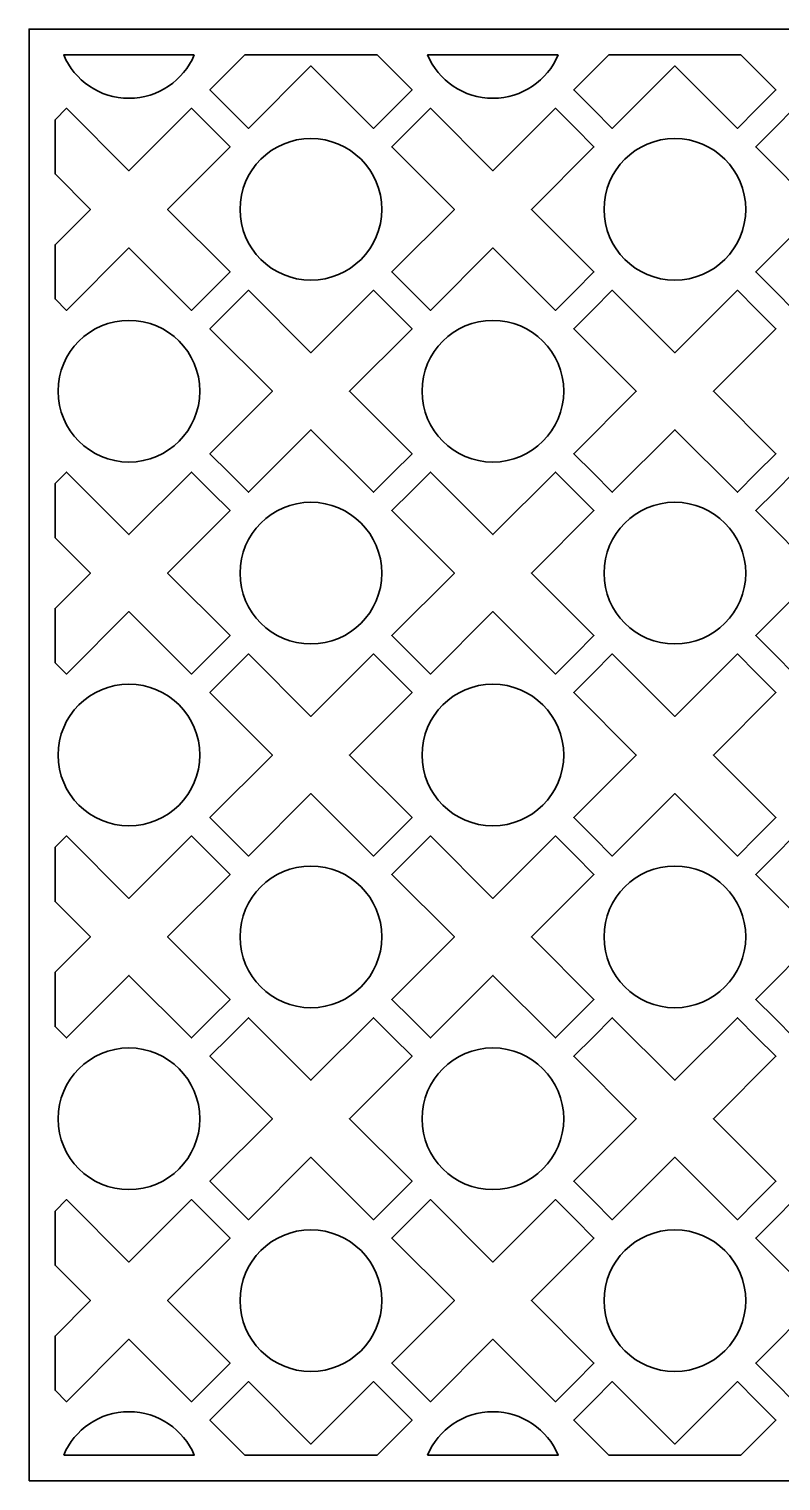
# Model space of a CAD drawing. Header units: centimetres. Extents: x 13 to 24.1, y -9 to -3.1.
# Drawn here: x 13.01 to 16.05, y -9 to -3.14 of the extents above; entities that cross this region are included whole.
import ezdxf

# ---------------------------------------------------------------- set-up
doc = ezdxf.new("R2010")
doc.units = ezdxf.units.CM
doc.header["$MEASUREMENT"] = 0
doc.layers.add('layer 1', color=7, linetype='Continuous')

msp = doc.modelspace()

# ---------------------------------------------------------------- linework, layer by layer
at = {"layer": 'layer 1', "color": 250, "lineweight": 30}
for points, knots in [([(13.01229, -9.00021), (13.01229, -9.00021), (13.01229, -8.89535), (13.01229, -8.89535), (13.01229, -8.89535), (13.01229, -8.89535), (13.01229, -3.23994), (13.01229, -3.23994), (13.01229, -3.23994), (13.01229, -3.23994), (13.01229, -3.13509), (13.01229, -3.13509), (13.01229, -3.13509), (13.01229, -3.13509), (13.11715, -3.13509), (13.11715, -3.13509), (13.11715, -3.13509), (13.11715, -3.13509), (24.00074, -3.13509), (24.00074, -3.13509), (24.00074, -3.13509), (24.00074, -3.13509), (24.1056, -3.13509), (24.1056, -3.13509), (24.1056, -3.13509), (24.1056, -3.13509), (24.1056, -3.23994), (24.1056, -3.23994), (24.1056, -3.23994), (24.1056, -3.23994), (24.1056, -8.89535), (24.1056, -8.89535), (24.1056, -8.89535), (24.1056, -8.89535), (24.1056, -9.00021), (24.1056, -9.00021), (24.1056, -9.00021), (24.1056, -9.00021), (24.00074, -9.00021), (24.00074, -9.00021), (24.00074, -9.00021), (24.00074, -9.00021), (13.11715, -9.00021), (13.11715, -9.00021), (13.11715, -9.00021), (13.11715, -9.00021), (13.01229, -9.00021), (13.01229, -9.00021)], [0, 0, 0, 0, 0.0769231, 0.0769231, 0.0769231, 0.0769231, 0.1538462, 0.1538462, 0.1538462, 0.1538462, 0.2307692, 0.2307692, 0.2307692, 0.2307692, 0.3076923, 0.3076923, 0.3076923, 0.3076923, 0.3846154, 0.3846154, 0.3846154, 0.3846154, 0.4615385, 0.4615385, 0.4615385, 0.4615385, 0.5384615, 0.5384615, 0.5384615, 0.5384615, 0.6153846, 0.6153846, 0.6153846, 0.6153846, 0.6923077, 0.6923077, 0.6923077, 0.6923077, 0.7692308, 0.7692308, 0.7692308, 0.7692308, 0.8461538, 0.8461538, 0.8461538, 0.8461538, 1, 1, 1, 1]), ([(13.67931, -3.23994), (13.67931, -3.23994), (13.15208, -3.23994), (13.15208, -3.23994), (13.15208, -3.23994), (13.19551, -3.34264), (13.29724, -3.41475), (13.41573, -3.41475), (13.41573, -3.41475), (13.5342, -3.41475), (13.63588, -3.34264), (13.67931, -3.23994)], [0, 0, 0, 0, 0.25, 0.25, 0.25, 0.25, 0.5, 0.5, 0.5, 0.5, 1, 1, 1, 1]), ([(14.41741, -3.23994), (14.41741, -3.23994), (13.88354, -3.23994), (13.88354, -3.23994), (13.88354, -3.23994), (13.88354, -3.23994), (13.74233, -3.38115), (13.74233, -3.38115), (13.74233, -3.38115), (13.74233, -3.38115), (13.82017, -3.45897), (13.82017, -3.45897), (13.82017, -3.45897), (13.82017, -3.45897), (13.898, -3.53679), (13.898, -3.53679), (13.898, -3.53679), (13.898, -3.53679), (14.15048, -3.28433), (14.15048, -3.28433), (14.15048, -3.28433), (14.15048, -3.28433), (14.40294, -3.53679), (14.40294, -3.53679), (14.40294, -3.53679), (14.40294, -3.53679), (14.48078, -3.45897), (14.48078, -3.45897), (14.48078, -3.45897), (14.48078, -3.45897), (14.55861, -3.38115), (14.55861, -3.38115), (14.55861, -3.38115), (14.55861, -3.38115), (14.41741, -3.23994), (14.41741, -3.23994)], [0, 0, 0, 0, 0.1, 0.1, 0.1, 0.1, 0.2, 0.2, 0.2, 0.2, 0.3, 0.3, 0.3, 0.3, 0.4, 0.4, 0.4, 0.4, 0.5, 0.5, 0.5, 0.5, 0.6, 0.6, 0.6, 0.6, 0.7, 0.7, 0.7, 0.7, 0.8, 0.8, 0.8, 0.8, 1, 1, 1, 1]), ([(15.1488, -3.23994), (15.1488, -3.23994), (14.62156, -3.23994), (14.62156, -3.23994), (14.62156, -3.23994), (14.66499, -3.34264), (14.76671, -3.41475), (14.8852, -3.41475), (14.8852, -3.41475), (15.00369, -3.41475), (15.10537, -3.34264), (15.1488, -3.23994)], [0, 0, 0, 0, 0.25, 0.25, 0.25, 0.25, 0.5, 0.5, 0.5, 0.5, 1, 1, 1, 1]), ([(15.88689, -3.23994), (15.88689, -3.23994), (15.35303, -3.23994), (15.35303, -3.23994), (15.35303, -3.23994), (15.35303, -3.23994), (15.21184, -3.38115), (15.21184, -3.38115), (15.21184, -3.38115), (15.21184, -3.38115), (15.28965, -3.45897), (15.28965, -3.45897), (15.28965, -3.45897), (15.28965, -3.45897), (15.36749, -3.53679), (15.36749, -3.53679), (15.36749, -3.53679), (15.36749, -3.53679), (15.61996, -3.28433), (15.61996, -3.28433), (15.61996, -3.28433), (15.61996, -3.28433), (15.87243, -3.53679), (15.87243, -3.53679), (15.87243, -3.53679), (15.87243, -3.53679), (15.95027, -3.45897), (15.95027, -3.45897), (15.95027, -3.45897), (15.95027, -3.45897), (16.02809, -3.38115), (16.02809, -3.38115), (16.02809, -3.38115), (16.02809, -3.38115), (15.88689, -3.23994), (15.88689, -3.23994)], [0, 0, 0, 0, 0.1, 0.1, 0.1, 0.1, 0.2, 0.2, 0.2, 0.2, 0.3, 0.3, 0.3, 0.3, 0.4, 0.4, 0.4, 0.4, 0.5, 0.5, 0.5, 0.5, 0.6, 0.6, 0.6, 0.6, 0.7, 0.7, 0.7, 0.7, 0.8, 0.8, 0.8, 0.8, 1, 1, 1, 1]), ([(13.11715, -3.50141), (13.11715, -3.50141), (13.11715, -3.72048), (13.11715, -3.72048), (13.11715, -3.72048), (13.11715, -3.72048), (13.26008, -3.86341), (13.26008, -3.86341), (13.26008, -3.86341), (13.26008, -3.86341), (13.11715, -4.00636), (13.11715, -4.00636), (13.11715, -4.00636), (13.11715, -4.00636), (13.11715, -4.22542), (13.11715, -4.22542), (13.11715, -4.22542), (13.11715, -4.22542), (13.16327, -4.27153), (13.16327, -4.27153), (13.16327, -4.27153), (13.16327, -4.27153), (13.41573, -4.01907), (13.41573, -4.01907), (13.41573, -4.01907), (13.41573, -4.01907), (13.66821, -4.27153), (13.66821, -4.27153), (13.66821, -4.27153), (13.66821, -4.27153), (13.74604, -4.19371), (13.74604, -4.19371), (13.74604, -4.19371), (13.74604, -4.19371), (13.82386, -4.11589), (13.82386, -4.11589), (13.82386, -4.11589), (13.82386, -4.11589), (13.5714, -3.86341), (13.5714, -3.86341), (13.5714, -3.86341), (13.5714, -3.86341), (13.82386, -3.61095), (13.82386, -3.61095), (13.82386, -3.61095), (13.82386, -3.61095), (13.74604, -3.53312), (13.74604, -3.53312), (13.74604, -3.53312), (13.74604, -3.53312), (13.66821, -3.4553), (13.66821, -3.4553), (13.66821, -3.4553), (13.66821, -3.4553), (13.41573, -3.70775), (13.41573, -3.70775), (13.41573, -3.70775), (13.41573, -3.70775), (13.16327, -3.4553), (13.16327, -3.4553), (13.16327, -3.4553), (13.16327, -3.4553), (13.11715, -3.50141), (13.11715, -3.50141)], [0, 0, 0, 0, 0.0588235, 0.0588235, 0.0588235, 0.0588235, 0.1176471, 0.1176471, 0.1176471, 0.1176471, 0.1764706, 0.1764706, 0.1764706, 0.1764706, 0.2352941, 0.2352941, 0.2352941, 0.2352941, 0.2941176, 0.2941176, 0.2941176, 0.2941176, 0.3529412, 0.3529412, 0.3529412, 0.3529412, 0.4117647, 0.4117647, 0.4117647, 0.4117647, 0.4705882, 0.4705882, 0.4705882, 0.4705882, 0.5294118, 0.5294118, 0.5294118, 0.5294118, 0.5882353, 0.5882353, 0.5882353, 0.5882353, 0.6470588, 0.6470588, 0.6470588, 0.6470588, 0.7058824, 0.7058824, 0.7058824, 0.7058824, 0.7647059, 0.7647059, 0.7647059, 0.7647059, 0.8235294, 0.8235294, 0.8235294, 0.8235294, 0.8823529, 0.8823529, 0.8823529, 0.8823529, 1, 1, 1, 1]), ([(14.55492, -4.19371), (14.55492, -4.19371), (14.63275, -4.27153), (14.63275, -4.27153), (14.63275, -4.27153), (14.63275, -4.27153), (14.8852, -4.01907), (14.8852, -4.01907), (14.8852, -4.01907), (14.8852, -4.01907), (15.13769, -4.27153), (15.13769, -4.27153), (15.13769, -4.27153), (15.13769, -4.27153), (15.21552, -4.19371), (15.21552, -4.19371), (15.21552, -4.19371), (15.21552, -4.19371), (15.29334, -4.11589), (15.29334, -4.11589), (15.29334, -4.11589), (15.29334, -4.11589), (15.04089, -3.86341), (15.04089, -3.86341), (15.04089, -3.86341), (15.04089, -3.86341), (15.29334, -3.61095), (15.29334, -3.61095), (15.29334, -3.61095), (15.29334, -3.61095), (15.21552, -3.53312), (15.21552, -3.53312), (15.21552, -3.53312), (15.21552, -3.53312), (15.13769, -3.4553), (15.13769, -3.4553), (15.13769, -3.4553), (15.13769, -3.4553), (14.8852, -3.70775), (14.8852, -3.70775), (14.8852, -3.70775), (14.8852, -3.70775), (14.63275, -3.4553), (14.63275, -3.4553), (14.63275, -3.4553), (14.63275, -3.4553), (14.55492, -3.53312), (14.55492, -3.53312), (14.55492, -3.53312), (14.55492, -3.53312), (14.47709, -3.61095), (14.47709, -3.61095), (14.47709, -3.61095), (14.47709, -3.61095), (14.72956, -3.86341), (14.72956, -3.86341), (14.72956, -3.86341), (14.72956, -3.86341), (14.47709, -4.11589), (14.47709, -4.11589), (14.47709, -4.11589), (14.47709, -4.11589), (14.55492, -4.19371), (14.55492, -4.19371)], [0, 0, 0, 0, 0.0588235, 0.0588235, 0.0588235, 0.0588235, 0.1176471, 0.1176471, 0.1176471, 0.1176471, 0.1764706, 0.1764706, 0.1764706, 0.1764706, 0.2352941, 0.2352941, 0.2352941, 0.2352941, 0.2941176, 0.2941176, 0.2941176, 0.2941176, 0.3529412, 0.3529412, 0.3529412, 0.3529412, 0.4117647, 0.4117647, 0.4117647, 0.4117647, 0.4705882, 0.4705882, 0.4705882, 0.4705882, 0.5294118, 0.5294118, 0.5294118, 0.5294118, 0.5882353, 0.5882353, 0.5882353, 0.5882353, 0.6470588, 0.6470588, 0.6470588, 0.6470588, 0.7058824, 0.7058824, 0.7058824, 0.7058824, 0.7647059, 0.7647059, 0.7647059, 0.7647059, 0.8235294, 0.8235294, 0.8235294, 0.8235294, 0.8823529, 0.8823529, 0.8823529, 0.8823529, 1, 1, 1, 1]), ([(16.68499, -4.19371), (16.68499, -4.19371), (16.76283, -4.11589), (16.76283, -4.11589), (16.76283, -4.11589), (16.76283, -4.11589), (16.51037, -3.86341), (16.51037, -3.86341), (16.51037, -3.86341), (16.51037, -3.86341), (16.76283, -3.61095), (16.76283, -3.61095), (16.76283, -3.61095), (16.76283, -3.61095), (16.68499, -3.53312), (16.68499, -3.53312), (16.68499, -3.53312), (16.68499, -3.53312), (16.60717, -3.4553), (16.60717, -3.4553), (16.60717, -3.4553), (16.60717, -3.4553), (16.3547, -3.70775), (16.3547, -3.70775), (16.3547, -3.70775), (16.3547, -3.70775), (16.10225, -3.4553), (16.10225, -3.4553), (16.10225, -3.4553), (16.10225, -3.4553), (16.0244, -3.53312), (16.0244, -3.53312), (16.0244, -3.53312), (16.0244, -3.53312), (15.94656, -3.61095), (15.94656, -3.61095), (15.94656, -3.61095), (15.94656, -3.61095), (16.19903, -3.86341), (16.19903, -3.86341), (16.19903, -3.86341), (16.19903, -3.86341), (15.94656, -4.11589), (15.94656, -4.11589), (15.94656, -4.11589), (15.94656, -4.11589), (16.0244, -4.19371), (16.0244, -4.19371), (16.0244, -4.19371), (16.0244, -4.19371), (16.10225, -4.27153), (16.10225, -4.27153), (16.10225, -4.27153), (16.10225, -4.27153), (16.3547, -4.01907), (16.3547, -4.01907), (16.3547, -4.01907), (16.3547, -4.01907), (16.60717, -4.27153), (16.60717, -4.27153), (16.60717, -4.27153), (16.60717, -4.27153), (16.68499, -4.19371), (16.68499, -4.19371)], [0, 0, 0, 0, 0.0588235, 0.0588235, 0.0588235, 0.0588235, 0.1176471, 0.1176471, 0.1176471, 0.1176471, 0.1764706, 0.1764706, 0.1764706, 0.1764706, 0.2352941, 0.2352941, 0.2352941, 0.2352941, 0.2941176, 0.2941176, 0.2941176, 0.2941176, 0.3529412, 0.3529412, 0.3529412, 0.3529412, 0.4117647, 0.4117647, 0.4117647, 0.4117647, 0.4705882, 0.4705882, 0.4705882, 0.4705882, 0.5294118, 0.5294118, 0.5294118, 0.5294118, 0.5882353, 0.5882353, 0.5882353, 0.5882353, 0.6470588, 0.6470588, 0.6470588, 0.6470588, 0.7058824, 0.7058824, 0.7058824, 0.7058824, 0.7647059, 0.7647059, 0.7647059, 0.7647059, 0.8235294, 0.8235294, 0.8235294, 0.8235294, 0.8823529, 0.8823529, 0.8823529, 0.8823529, 1, 1, 1, 1]), ([(14.43657, -3.86341), (14.43657, -3.70548), (14.3084, -3.57731), (14.15048, -3.57731), (14.15048, -3.57731), (13.99254, -3.57731), (13.86436, -3.70548), (13.86436, -3.86341), (13.86436, -3.86341), (13.86436, -4.02135), (13.99254, -4.1495), (14.15048, -4.1495), (14.15048, -4.1495), (14.3084, -4.1495), (14.43657, -4.02135), (14.43657, -3.86341)], [0, 0, 0, 0, 0.2, 0.2, 0.2, 0.2, 0.4, 0.4, 0.4, 0.4, 0.6, 0.6, 0.6, 0.6, 1, 1, 1, 1]), ([(15.90605, -3.86341), (15.90605, -3.70548), (15.7779, -3.57731), (15.61996, -3.57731), (15.61996, -3.57731), (15.46202, -3.57731), (15.33385, -3.70548), (15.33385, -3.86341), (15.33385, -3.86341), (15.33385, -4.02135), (15.46202, -4.1495), (15.61996, -4.1495), (15.61996, -4.1495), (15.7779, -4.1495), (15.90605, -4.02135), (15.90605, -3.86341)], [0, 0, 0, 0, 0.2, 0.2, 0.2, 0.2, 0.4, 0.4, 0.4, 0.4, 0.6, 0.6, 0.6, 0.6, 1, 1, 1, 1]), ([(14.48078, -4.92846), (14.48078, -4.92846), (14.55861, -4.85063), (14.55861, -4.85063), (14.55861, -4.85063), (14.55861, -4.85063), (14.30614, -4.59816), (14.30614, -4.59816), (14.30614, -4.59816), (14.30614, -4.59816), (14.55861, -4.34569), (14.55861, -4.34569), (14.55861, -4.34569), (14.55861, -4.34569), (14.48078, -4.26785), (14.48078, -4.26785), (14.48078, -4.26785), (14.48078, -4.26785), (14.40294, -4.19003), (14.40294, -4.19003), (14.40294, -4.19003), (14.40294, -4.19003), (14.15048, -4.4425), (14.15048, -4.4425), (14.15048, -4.4425), (14.15048, -4.4425), (13.898, -4.19003), (13.898, -4.19003), (13.898, -4.19003), (13.898, -4.19003), (13.82017, -4.26785), (13.82017, -4.26785), (13.82017, -4.26785), (13.82017, -4.26785), (13.74233, -4.34569), (13.74233, -4.34569), (13.74233, -4.34569), (13.74233, -4.34569), (13.99481, -4.59816), (13.99481, -4.59816), (13.99481, -4.59816), (13.99481, -4.59816), (13.74233, -4.85063), (13.74233, -4.85063), (13.74233, -4.85063), (13.74233, -4.85063), (13.82017, -4.92846), (13.82017, -4.92846), (13.82017, -4.92846), (13.82017, -4.92846), (13.898, -5.00629), (13.898, -5.00629), (13.898, -5.00629), (13.898, -5.00629), (14.15048, -4.75383), (14.15048, -4.75383), (14.15048, -4.75383), (14.15048, -4.75383), (14.40294, -5.00629), (14.40294, -5.00629), (14.40294, -5.00629), (14.40294, -5.00629), (14.48078, -4.92846), (14.48078, -4.92846)], [0, 0, 0, 0, 0.0588235, 0.0588235, 0.0588235, 0.0588235, 0.1176471, 0.1176471, 0.1176471, 0.1176471, 0.1764706, 0.1764706, 0.1764706, 0.1764706, 0.2352941, 0.2352941, 0.2352941, 0.2352941, 0.2941176, 0.2941176, 0.2941176, 0.2941176, 0.3529412, 0.3529412, 0.3529412, 0.3529412, 0.4117647, 0.4117647, 0.4117647, 0.4117647, 0.4705882, 0.4705882, 0.4705882, 0.4705882, 0.5294118, 0.5294118, 0.5294118, 0.5294118, 0.5882353, 0.5882353, 0.5882353, 0.5882353, 0.6470588, 0.6470588, 0.6470588, 0.6470588, 0.7058824, 0.7058824, 0.7058824, 0.7058824, 0.7647059, 0.7647059, 0.7647059, 0.7647059, 0.8235294, 0.8235294, 0.8235294, 0.8235294, 0.8823529, 0.8823529, 0.8823529, 0.8823529, 1, 1, 1, 1]), ([(15.28965, -4.92846), (15.28965, -4.92846), (15.36749, -5.00629), (15.36749, -5.00629), (15.36749, -5.00629), (15.36749, -5.00629), (15.61996, -4.75383), (15.61996, -4.75383), (15.61996, -4.75383), (15.61996, -4.75383), (15.87243, -5.00629), (15.87243, -5.00629), (15.87243, -5.00629), (15.87243, -5.00629), (15.95027, -4.92846), (15.95027, -4.92846), (15.95027, -4.92846), (15.95027, -4.92846), (16.02809, -4.85063), (16.02809, -4.85063), (16.02809, -4.85063), (16.02809, -4.85063), (15.77562, -4.59816), (15.77562, -4.59816), (15.77562, -4.59816), (15.77562, -4.59816), (16.02809, -4.34569), (16.02809, -4.34569), (16.02809, -4.34569), (16.02809, -4.34569), (15.95027, -4.26785), (15.95027, -4.26785), (15.95027, -4.26785), (15.95027, -4.26785), (15.87243, -4.19003), (15.87243, -4.19003), (15.87243, -4.19003), (15.87243, -4.19003), (15.61996, -4.4425), (15.61996, -4.4425), (15.61996, -4.4425), (15.61996, -4.4425), (15.36749, -4.19003), (15.36749, -4.19003), (15.36749, -4.19003), (15.36749, -4.19003), (15.28965, -4.26785), (15.28965, -4.26785), (15.28965, -4.26785), (15.28965, -4.26785), (15.21184, -4.34569), (15.21184, -4.34569), (15.21184, -4.34569), (15.21184, -4.34569), (15.4643, -4.59816), (15.4643, -4.59816), (15.4643, -4.59816), (15.4643, -4.59816), (15.21184, -4.85063), (15.21184, -4.85063), (15.21184, -4.85063), (15.21184, -4.85063), (15.28965, -4.92846), (15.28965, -4.92846)], [0, 0, 0, 0, 0.0588235, 0.0588235, 0.0588235, 0.0588235, 0.1176471, 0.1176471, 0.1176471, 0.1176471, 0.1764706, 0.1764706, 0.1764706, 0.1764706, 0.2352941, 0.2352941, 0.2352941, 0.2352941, 0.2941176, 0.2941176, 0.2941176, 0.2941176, 0.3529412, 0.3529412, 0.3529412, 0.3529412, 0.4117647, 0.4117647, 0.4117647, 0.4117647, 0.4705882, 0.4705882, 0.4705882, 0.4705882, 0.5294118, 0.5294118, 0.5294118, 0.5294118, 0.5882353, 0.5882353, 0.5882353, 0.5882353, 0.6470588, 0.6470588, 0.6470588, 0.6470588, 0.7058824, 0.7058824, 0.7058824, 0.7058824, 0.7647059, 0.7647059, 0.7647059, 0.7647059, 0.8235294, 0.8235294, 0.8235294, 0.8235294, 0.8823529, 0.8823529, 0.8823529, 0.8823529, 1, 1, 1, 1]), ([(13.70181, -4.59816), (13.70181, -4.44022), (13.57366, -4.31204), (13.41573, -4.31204), (13.41573, -4.31204), (13.25779, -4.31204), (13.12961, -4.44022), (13.12961, -4.59816), (13.12961, -4.59816), (13.12961, -4.75609), (13.25779, -4.88424), (13.41573, -4.88424), (13.41573, -4.88424), (13.57366, -4.88424), (13.70181, -4.75609), (13.70181, -4.59816)], [0, 0, 0, 0, 0.2, 0.2, 0.2, 0.2, 0.4, 0.4, 0.4, 0.4, 0.6, 0.6, 0.6, 0.6, 1, 1, 1, 1]), ([(15.1713, -4.59816), (15.1713, -4.44022), (15.04313, -4.31204), (14.8852, -4.31204), (14.8852, -4.31204), (14.72727, -4.31204), (14.59911, -4.44022), (14.59911, -4.59816), (14.59911, -4.59816), (14.59911, -4.75609), (14.72727, -4.88424), (14.8852, -4.88424), (14.8852, -4.88424), (15.04313, -4.88424), (15.1713, -4.75609), (15.1713, -4.59816)], [0, 0, 0, 0, 0.2, 0.2, 0.2, 0.2, 0.4, 0.4, 0.4, 0.4, 0.6, 0.6, 0.6, 0.6, 1, 1, 1, 1]), ([(13.11715, -4.97089), (13.11715, -4.97089), (13.11715, -5.18996), (13.11715, -5.18996), (13.11715, -5.18996), (13.11715, -5.18996), (13.26008, -5.33288), (13.26008, -5.33288), (13.26008, -5.33288), (13.26008, -5.33288), (13.11715, -5.47582), (13.11715, -5.47582), (13.11715, -5.47582), (13.11715, -5.47582), (13.11715, -5.6949), (13.11715, -5.6949), (13.11715, -5.6949), (13.11715, -5.6949), (13.16327, -5.74101), (13.16327, -5.74101), (13.16327, -5.74101), (13.16327, -5.74101), (13.41573, -5.48856), (13.41573, -5.48856), (13.41573, -5.48856), (13.41573, -5.48856), (13.66821, -5.74101), (13.66821, -5.74101), (13.66821, -5.74101), (13.66821, -5.74101), (13.74604, -5.6632), (13.74604, -5.6632), (13.74604, -5.6632), (13.74604, -5.6632), (13.82386, -5.58537), (13.82386, -5.58537), (13.82386, -5.58537), (13.82386, -5.58537), (13.5714, -5.33288), (13.5714, -5.33288), (13.5714, -5.33288), (13.5714, -5.33288), (13.82386, -5.08043), (13.82386, -5.08043), (13.82386, -5.08043), (13.82386, -5.08043), (13.74604, -5.0026), (13.74604, -5.0026), (13.74604, -5.0026), (13.74604, -5.0026), (13.66821, -4.92478), (13.66821, -4.92478), (13.66821, -4.92478), (13.66821, -4.92478), (13.41573, -5.17724), (13.41573, -5.17724), (13.41573, -5.17724), (13.41573, -5.17724), (13.16327, -4.92478), (13.16327, -4.92478), (13.16327, -4.92478), (13.16327, -4.92478), (13.11715, -4.97089), (13.11715, -4.97089)], [0, 0, 0, 0, 0.0588235, 0.0588235, 0.0588235, 0.0588235, 0.1176471, 0.1176471, 0.1176471, 0.1176471, 0.1764706, 0.1764706, 0.1764706, 0.1764706, 0.2352941, 0.2352941, 0.2352941, 0.2352941, 0.2941176, 0.2941176, 0.2941176, 0.2941176, 0.3529412, 0.3529412, 0.3529412, 0.3529412, 0.4117647, 0.4117647, 0.4117647, 0.4117647, 0.4705882, 0.4705882, 0.4705882, 0.4705882, 0.5294118, 0.5294118, 0.5294118, 0.5294118, 0.5882353, 0.5882353, 0.5882353, 0.5882353, 0.6470588, 0.6470588, 0.6470588, 0.6470588, 0.7058824, 0.7058824, 0.7058824, 0.7058824, 0.7647059, 0.7647059, 0.7647059, 0.7647059, 0.8235294, 0.8235294, 0.8235294, 0.8235294, 0.8823529, 0.8823529, 0.8823529, 0.8823529, 1, 1, 1, 1]), ([(15.21552, -5.6632), (15.21552, -5.6632), (15.29334, -5.58537), (15.29334, -5.58537), (15.29334, -5.58537), (15.29334, -5.58537), (15.04089, -5.33288), (15.04089, -5.33288), (15.04089, -5.33288), (15.04089, -5.33288), (15.29334, -5.08043), (15.29334, -5.08043), (15.29334, -5.08043), (15.29334, -5.08043), (15.21552, -5.0026), (15.21552, -5.0026), (15.21552, -5.0026), (15.21552, -5.0026), (15.13769, -4.92478), (15.13769, -4.92478), (15.13769, -4.92478), (15.13769, -4.92478), (14.8852, -5.17724), (14.8852, -5.17724), (14.8852, -5.17724), (14.8852, -5.17724), (14.63275, -4.92478), (14.63275, -4.92478), (14.63275, -4.92478), (14.63275, -4.92478), (14.55492, -5.0026), (14.55492, -5.0026), (14.55492, -5.0026), (14.55492, -5.0026), (14.47709, -5.08043), (14.47709, -5.08043), (14.47709, -5.08043), (14.47709, -5.08043), (14.72956, -5.33288), (14.72956, -5.33288), (14.72956, -5.33288), (14.72956, -5.33288), (14.47709, -5.58537), (14.47709, -5.58537), (14.47709, -5.58537), (14.47709, -5.58537), (14.55492, -5.6632), (14.55492, -5.6632), (14.55492, -5.6632), (14.55492, -5.6632), (14.63275, -5.74101), (14.63275, -5.74101), (14.63275, -5.74101), (14.63275, -5.74101), (14.8852, -5.48856), (14.8852, -5.48856), (14.8852, -5.48856), (14.8852, -5.48856), (15.13769, -5.74101), (15.13769, -5.74101), (15.13769, -5.74101), (15.13769, -5.74101), (15.21552, -5.6632), (15.21552, -5.6632)], [0, 0, 0, 0, 0.0588235, 0.0588235, 0.0588235, 0.0588235, 0.1176471, 0.1176471, 0.1176471, 0.1176471, 0.1764706, 0.1764706, 0.1764706, 0.1764706, 0.2352941, 0.2352941, 0.2352941, 0.2352941, 0.2941176, 0.2941176, 0.2941176, 0.2941176, 0.3529412, 0.3529412, 0.3529412, 0.3529412, 0.4117647, 0.4117647, 0.4117647, 0.4117647, 0.4705882, 0.4705882, 0.4705882, 0.4705882, 0.5294118, 0.5294118, 0.5294118, 0.5294118, 0.5882353, 0.5882353, 0.5882353, 0.5882353, 0.6470588, 0.6470588, 0.6470588, 0.6470588, 0.7058824, 0.7058824, 0.7058824, 0.7058824, 0.7647059, 0.7647059, 0.7647059, 0.7647059, 0.8235294, 0.8235294, 0.8235294, 0.8235294, 0.8823529, 0.8823529, 0.8823529, 0.8823529, 1, 1, 1, 1]), ([(16.0244, -5.6632), (16.0244, -5.6632), (16.10225, -5.74101), (16.10225, -5.74101), (16.10225, -5.74101), (16.10225, -5.74101), (16.3547, -5.48856), (16.3547, -5.48856), (16.3547, -5.48856), (16.3547, -5.48856), (16.60717, -5.74101), (16.60717, -5.74101), (16.60717, -5.74101), (16.60717, -5.74101), (16.68499, -5.6632), (16.68499, -5.6632), (16.68499, -5.6632), (16.68499, -5.6632), (16.76283, -5.58537), (16.76283, -5.58537), (16.76283, -5.58537), (16.76283, -5.58537), (16.51037, -5.33288), (16.51037, -5.33288), (16.51037, -5.33288), (16.51037, -5.33288), (16.76283, -5.08043), (16.76283, -5.08043), (16.76283, -5.08043), (16.76283, -5.08043), (16.68499, -5.0026), (16.68499, -5.0026), (16.68499, -5.0026), (16.68499, -5.0026), (16.60717, -4.92478), (16.60717, -4.92478), (16.60717, -4.92478), (16.60717, -4.92478), (16.3547, -5.17724), (16.3547, -5.17724), (16.3547, -5.17724), (16.3547, -5.17724), (16.10225, -4.92478), (16.10225, -4.92478), (16.10225, -4.92478), (16.10225, -4.92478), (16.0244, -5.0026), (16.0244, -5.0026), (16.0244, -5.0026), (16.0244, -5.0026), (15.94656, -5.08043), (15.94656, -5.08043), (15.94656, -5.08043), (15.94656, -5.08043), (16.19903, -5.33288), (16.19903, -5.33288), (16.19903, -5.33288), (16.19903, -5.33288), (15.94656, -5.58537), (15.94656, -5.58537), (15.94656, -5.58537), (15.94656, -5.58537), (16.0244, -5.6632), (16.0244, -5.6632)], [0, 0, 0, 0, 0.0588235, 0.0588235, 0.0588235, 0.0588235, 0.1176471, 0.1176471, 0.1176471, 0.1176471, 0.1764706, 0.1764706, 0.1764706, 0.1764706, 0.2352941, 0.2352941, 0.2352941, 0.2352941, 0.2941176, 0.2941176, 0.2941176, 0.2941176, 0.3529412, 0.3529412, 0.3529412, 0.3529412, 0.4117647, 0.4117647, 0.4117647, 0.4117647, 0.4705882, 0.4705882, 0.4705882, 0.4705882, 0.5294118, 0.5294118, 0.5294118, 0.5294118, 0.5882353, 0.5882353, 0.5882353, 0.5882353, 0.6470588, 0.6470588, 0.6470588, 0.6470588, 0.7058824, 0.7058824, 0.7058824, 0.7058824, 0.7647059, 0.7647059, 0.7647059, 0.7647059, 0.8235294, 0.8235294, 0.8235294, 0.8235294, 0.8823529, 0.8823529, 0.8823529, 0.8823529, 1, 1, 1, 1]), ([(14.43657, -5.33288), (14.43657, -5.17497), (14.3084, -5.04679), (14.15048, -5.04679), (14.15048, -5.04679), (13.99254, -5.04679), (13.86436, -5.17497), (13.86436, -5.33288), (13.86436, -5.33288), (13.86436, -5.49082), (13.99254, -5.61899), (14.15048, -5.61899), (14.15048, -5.61899), (14.3084, -5.61899), (14.43657, -5.49082), (14.43657, -5.33288)], [0, 0, 0, 0, 0.2, 0.2, 0.2, 0.2, 0.4, 0.4, 0.4, 0.4, 0.6, 0.6, 0.6, 0.6, 1, 1, 1, 1]), ([(15.90605, -5.33288), (15.90605, -5.17497), (15.7779, -5.04679), (15.61996, -5.04679), (15.61996, -5.04679), (15.46202, -5.04679), (15.33385, -5.17497), (15.33385, -5.33288), (15.33385, -5.33288), (15.33385, -5.49082), (15.46202, -5.61899), (15.61996, -5.61899), (15.61996, -5.61899), (15.7779, -5.61899), (15.90605, -5.49082), (15.90605, -5.33288)], [0, 0, 0, 0, 0.2, 0.2, 0.2, 0.2, 0.4, 0.4, 0.4, 0.4, 0.6, 0.6, 0.6, 0.6, 1, 1, 1, 1]), ([(13.82017, -6.39796), (13.82017, -6.39796), (13.898, -6.47577), (13.898, -6.47577), (13.898, -6.47577), (13.898, -6.47577), (14.15048, -6.2233), (14.15048, -6.2233), (14.15048, -6.2233), (14.15048, -6.2233), (14.40294, -6.47577), (14.40294, -6.47577), (14.40294, -6.47577), (14.40294, -6.47577), (14.48078, -6.39796), (14.48078, -6.39796), (14.48078, -6.39796), (14.48078, -6.39796), (14.55861, -6.32012), (14.55861, -6.32012), (14.55861, -6.32012), (14.55861, -6.32012), (14.30614, -6.06765), (14.30614, -6.06765), (14.30614, -6.06765), (14.30614, -6.06765), (14.55861, -5.81517), (14.55861, -5.81517), (14.55861, -5.81517), (14.55861, -5.81517), (14.48078, -5.73733), (14.48078, -5.73733), (14.48078, -5.73733), (14.48078, -5.73733), (14.40294, -5.65952), (14.40294, -5.65952), (14.40294, -5.65952), (14.40294, -5.65952), (14.15048, -5.91199), (14.15048, -5.91199), (14.15048, -5.91199), (14.15048, -5.91199), (13.898, -5.65952), (13.898, -5.65952), (13.898, -5.65952), (13.898, -5.65952), (13.82017, -5.73733), (13.82017, -5.73733), (13.82017, -5.73733), (13.82017, -5.73733), (13.74233, -5.81517), (13.74233, -5.81517), (13.74233, -5.81517), (13.74233, -5.81517), (13.99481, -6.06765), (13.99481, -6.06765), (13.99481, -6.06765), (13.99481, -6.06765), (13.74233, -6.32012), (13.74233, -6.32012), (13.74233, -6.32012), (13.74233, -6.32012), (13.82017, -6.39796), (13.82017, -6.39796)], [0, 0, 0, 0, 0.0588235, 0.0588235, 0.0588235, 0.0588235, 0.1176471, 0.1176471, 0.1176471, 0.1176471, 0.1764706, 0.1764706, 0.1764706, 0.1764706, 0.2352941, 0.2352941, 0.2352941, 0.2352941, 0.2941176, 0.2941176, 0.2941176, 0.2941176, 0.3529412, 0.3529412, 0.3529412, 0.3529412, 0.4117647, 0.4117647, 0.4117647, 0.4117647, 0.4705882, 0.4705882, 0.4705882, 0.4705882, 0.5294118, 0.5294118, 0.5294118, 0.5294118, 0.5882353, 0.5882353, 0.5882353, 0.5882353, 0.6470588, 0.6470588, 0.6470588, 0.6470588, 0.7058824, 0.7058824, 0.7058824, 0.7058824, 0.7647059, 0.7647059, 0.7647059, 0.7647059, 0.8235294, 0.8235294, 0.8235294, 0.8235294, 0.8823529, 0.8823529, 0.8823529, 0.8823529, 1, 1, 1, 1]), ([(15.95027, -6.39796), (15.95027, -6.39796), (16.02809, -6.32012), (16.02809, -6.32012), (16.02809, -6.32012), (16.02809, -6.32012), (15.77562, -6.06765), (15.77562, -6.06765), (15.77562, -6.06765), (15.77562, -6.06765), (16.02809, -5.81517), (16.02809, -5.81517), (16.02809, -5.81517), (16.02809, -5.81517), (15.95027, -5.73733), (15.95027, -5.73733), (15.95027, -5.73733), (15.95027, -5.73733), (15.87243, -5.65952), (15.87243, -5.65952), (15.87243, -5.65952), (15.87243, -5.65952), (15.61996, -5.91199), (15.61996, -5.91199), (15.61996, -5.91199), (15.61996, -5.91199), (15.36749, -5.65952), (15.36749, -5.65952), (15.36749, -5.65952), (15.36749, -5.65952), (15.28965, -5.73733), (15.28965, -5.73733), (15.28965, -5.73733), (15.28965, -5.73733), (15.21184, -5.81517), (15.21184, -5.81517), (15.21184, -5.81517), (15.21184, -5.81517), (15.4643, -6.06765), (15.4643, -6.06765), (15.4643, -6.06765), (15.4643, -6.06765), (15.21184, -6.32012), (15.21184, -6.32012), (15.21184, -6.32012), (15.21184, -6.32012), (15.28965, -6.39796), (15.28965, -6.39796), (15.28965, -6.39796), (15.28965, -6.39796), (15.36749, -6.47577), (15.36749, -6.47577), (15.36749, -6.47577), (15.36749, -6.47577), (15.61996, -6.2233), (15.61996, -6.2233), (15.61996, -6.2233), (15.61996, -6.2233), (15.87243, -6.47577), (15.87243, -6.47577), (15.87243, -6.47577), (15.87243, -6.47577), (15.95027, -6.39796), (15.95027, -6.39796)], [0, 0, 0, 0, 0.0588235, 0.0588235, 0.0588235, 0.0588235, 0.1176471, 0.1176471, 0.1176471, 0.1176471, 0.1764706, 0.1764706, 0.1764706, 0.1764706, 0.2352941, 0.2352941, 0.2352941, 0.2352941, 0.2941176, 0.2941176, 0.2941176, 0.2941176, 0.3529412, 0.3529412, 0.3529412, 0.3529412, 0.4117647, 0.4117647, 0.4117647, 0.4117647, 0.4705882, 0.4705882, 0.4705882, 0.4705882, 0.5294118, 0.5294118, 0.5294118, 0.5294118, 0.5882353, 0.5882353, 0.5882353, 0.5882353, 0.6470588, 0.6470588, 0.6470588, 0.6470588, 0.7058824, 0.7058824, 0.7058824, 0.7058824, 0.7647059, 0.7647059, 0.7647059, 0.7647059, 0.8235294, 0.8235294, 0.8235294, 0.8235294, 0.8823529, 0.8823529, 0.8823529, 0.8823529, 1, 1, 1, 1]), ([(13.70181, -6.06765), (13.70181, -5.9097), (13.57366, -5.78155), (13.41573, -5.78155), (13.41573, -5.78155), (13.25779, -5.78155), (13.12961, -5.9097), (13.12961, -6.06765), (13.12961, -6.06765), (13.12961, -6.22558), (13.25779, -6.35374), (13.41573, -6.35374), (13.41573, -6.35374), (13.57366, -6.35374), (13.70181, -6.22558), (13.70181, -6.06765)], [0, 0, 0, 0, 0.2, 0.2, 0.2, 0.2, 0.4, 0.4, 0.4, 0.4, 0.6, 0.6, 0.6, 0.6, 1, 1, 1, 1]), ([(15.1713, -6.06765), (15.1713, -5.9097), (15.04313, -5.78155), (14.8852, -5.78155), (14.8852, -5.78155), (14.72727, -5.78155), (14.59911, -5.9097), (14.59911, -6.06765), (14.59911, -6.06765), (14.59911, -6.22558), (14.72727, -6.35374), (14.8852, -6.35374), (14.8852, -6.35374), (15.04313, -6.35374), (15.1713, -6.22558), (15.1713, -6.06765)], [0, 0, 0, 0, 0.2, 0.2, 0.2, 0.2, 0.4, 0.4, 0.4, 0.4, 0.6, 0.6, 0.6, 0.6, 1, 1, 1, 1]), ([(13.11715, -6.44038), (13.11715, -6.44038), (13.11715, -6.65946), (13.11715, -6.65946), (13.11715, -6.65946), (13.11715, -6.65946), (13.26008, -6.80239), (13.26008, -6.80239), (13.26008, -6.80239), (13.26008, -6.80239), (13.11715, -6.94532), (13.11715, -6.94532), (13.11715, -6.94532), (13.11715, -6.94532), (13.11715, -7.1644), (13.11715, -7.1644), (13.11715, -7.1644), (13.11715, -7.1644), (13.16327, -7.2105), (13.16327, -7.2105), (13.16327, -7.2105), (13.16327, -7.2105), (13.41573, -6.95804), (13.41573, -6.95804), (13.41573, -6.95804), (13.41573, -6.95804), (13.66821, -7.2105), (13.66821, -7.2105), (13.66821, -7.2105), (13.66821, -7.2105), (13.74604, -7.1327), (13.74604, -7.1327), (13.74604, -7.1327), (13.74604, -7.1327), (13.82386, -7.05487), (13.82386, -7.05487), (13.82386, -7.05487), (13.82386, -7.05487), (13.5714, -6.80239), (13.5714, -6.80239), (13.5714, -6.80239), (13.5714, -6.80239), (13.82386, -6.54993), (13.82386, -6.54993), (13.82386, -6.54993), (13.82386, -6.54993), (13.74604, -6.47208), (13.74604, -6.47208), (13.74604, -6.47208), (13.74604, -6.47208), (13.66821, -6.39427), (13.66821, -6.39427), (13.66821, -6.39427), (13.66821, -6.39427), (13.41573, -6.64674), (13.41573, -6.64674), (13.41573, -6.64674), (13.41573, -6.64674), (13.16327, -6.39427), (13.16327, -6.39427), (13.16327, -6.39427), (13.16327, -6.39427), (13.11715, -6.44038), (13.11715, -6.44038)], [0, 0, 0, 0, 0.0588235, 0.0588235, 0.0588235, 0.0588235, 0.1176471, 0.1176471, 0.1176471, 0.1176471, 0.1764706, 0.1764706, 0.1764706, 0.1764706, 0.2352941, 0.2352941, 0.2352941, 0.2352941, 0.2941176, 0.2941176, 0.2941176, 0.2941176, 0.3529412, 0.3529412, 0.3529412, 0.3529412, 0.4117647, 0.4117647, 0.4117647, 0.4117647, 0.4705882, 0.4705882, 0.4705882, 0.4705882, 0.5294118, 0.5294118, 0.5294118, 0.5294118, 0.5882353, 0.5882353, 0.5882353, 0.5882353, 0.6470588, 0.6470588, 0.6470588, 0.6470588, 0.7058824, 0.7058824, 0.7058824, 0.7058824, 0.7647059, 0.7647059, 0.7647059, 0.7647059, 0.8235294, 0.8235294, 0.8235294, 0.8235294, 0.8823529, 0.8823529, 0.8823529, 0.8823529, 1, 1, 1, 1]), ([(14.55492, -7.1327), (14.55492, -7.1327), (14.63275, -7.2105), (14.63275, -7.2105), (14.63275, -7.2105), (14.63275, -7.2105), (14.8852, -6.95804), (14.8852, -6.95804), (14.8852, -6.95804), (14.8852, -6.95804), (15.13769, -7.2105), (15.13769, -7.2105), (15.13769, -7.2105), (15.13769, -7.2105), (15.21552, -7.1327), (15.21552, -7.1327), (15.21552, -7.1327), (15.21552, -7.1327), (15.29334, -7.05487), (15.29334, -7.05487), (15.29334, -7.05487), (15.29334, -7.05487), (15.04089, -6.80239), (15.04089, -6.80239), (15.04089, -6.80239), (15.04089, -6.80239), (15.29334, -6.54993), (15.29334, -6.54993), (15.29334, -6.54993), (15.29334, -6.54993), (15.21552, -6.47208), (15.21552, -6.47208), (15.21552, -6.47208), (15.21552, -6.47208), (15.13769, -6.39427), (15.13769, -6.39427), (15.13769, -6.39427), (15.13769, -6.39427), (14.8852, -6.64674), (14.8852, -6.64674), (14.8852, -6.64674), (14.8852, -6.64674), (14.63275, -6.39427), (14.63275, -6.39427), (14.63275, -6.39427), (14.63275, -6.39427), (14.55492, -6.47208), (14.55492, -6.47208), (14.55492, -6.47208), (14.55492, -6.47208), (14.47709, -6.54993), (14.47709, -6.54993), (14.47709, -6.54993), (14.47709, -6.54993), (14.72956, -6.80239), (14.72956, -6.80239), (14.72956, -6.80239), (14.72956, -6.80239), (14.47709, -7.05487), (14.47709, -7.05487), (14.47709, -7.05487), (14.47709, -7.05487), (14.55492, -7.1327), (14.55492, -7.1327)], [0, 0, 0, 0, 0.0588235, 0.0588235, 0.0588235, 0.0588235, 0.1176471, 0.1176471, 0.1176471, 0.1176471, 0.1764706, 0.1764706, 0.1764706, 0.1764706, 0.2352941, 0.2352941, 0.2352941, 0.2352941, 0.2941176, 0.2941176, 0.2941176, 0.2941176, 0.3529412, 0.3529412, 0.3529412, 0.3529412, 0.4117647, 0.4117647, 0.4117647, 0.4117647, 0.4705882, 0.4705882, 0.4705882, 0.4705882, 0.5294118, 0.5294118, 0.5294118, 0.5294118, 0.5882353, 0.5882353, 0.5882353, 0.5882353, 0.6470588, 0.6470588, 0.6470588, 0.6470588, 0.7058824, 0.7058824, 0.7058824, 0.7058824, 0.7647059, 0.7647059, 0.7647059, 0.7647059, 0.8235294, 0.8235294, 0.8235294, 0.8235294, 0.8823529, 0.8823529, 0.8823529, 0.8823529, 1, 1, 1, 1]), ([(16.68499, -7.1327), (16.68499, -7.1327), (16.76283, -7.05487), (16.76283, -7.05487), (16.76283, -7.05487), (16.76283, -7.05487), (16.51037, -6.80239), (16.51037, -6.80239), (16.51037, -6.80239), (16.51037, -6.80239), (16.76283, -6.54993), (16.76283, -6.54993), (16.76283, -6.54993), (16.76283, -6.54993), (16.68499, -6.47208), (16.68499, -6.47208), (16.68499, -6.47208), (16.68499, -6.47208), (16.60717, -6.39427), (16.60717, -6.39427), (16.60717, -6.39427), (16.60717, -6.39427), (16.3547, -6.64674), (16.3547, -6.64674), (16.3547, -6.64674), (16.3547, -6.64674), (16.10225, -6.39427), (16.10225, -6.39427), (16.10225, -6.39427), (16.10225, -6.39427), (16.0244, -6.47208), (16.0244, -6.47208), (16.0244, -6.47208), (16.0244, -6.47208), (15.94656, -6.54993), (15.94656, -6.54993), (15.94656, -6.54993), (15.94656, -6.54993), (16.19903, -6.80239), (16.19903, -6.80239), (16.19903, -6.80239), (16.19903, -6.80239), (15.94656, -7.05487), (15.94656, -7.05487), (15.94656, -7.05487), (15.94656, -7.05487), (16.0244, -7.1327), (16.0244, -7.1327), (16.0244, -7.1327), (16.0244, -7.1327), (16.10225, -7.2105), (16.10225, -7.2105), (16.10225, -7.2105), (16.10225, -7.2105), (16.3547, -6.95804), (16.3547, -6.95804), (16.3547, -6.95804), (16.3547, -6.95804), (16.60717, -7.2105), (16.60717, -7.2105), (16.60717, -7.2105), (16.60717, -7.2105), (16.68499, -7.1327), (16.68499, -7.1327)], [0, 0, 0, 0, 0.0588235, 0.0588235, 0.0588235, 0.0588235, 0.1176471, 0.1176471, 0.1176471, 0.1176471, 0.1764706, 0.1764706, 0.1764706, 0.1764706, 0.2352941, 0.2352941, 0.2352941, 0.2352941, 0.2941176, 0.2941176, 0.2941176, 0.2941176, 0.3529412, 0.3529412, 0.3529412, 0.3529412, 0.4117647, 0.4117647, 0.4117647, 0.4117647, 0.4705882, 0.4705882, 0.4705882, 0.4705882, 0.5294118, 0.5294118, 0.5294118, 0.5294118, 0.5882353, 0.5882353, 0.5882353, 0.5882353, 0.6470588, 0.6470588, 0.6470588, 0.6470588, 0.7058824, 0.7058824, 0.7058824, 0.7058824, 0.7647059, 0.7647059, 0.7647059, 0.7647059, 0.8235294, 0.8235294, 0.8235294, 0.8235294, 0.8823529, 0.8823529, 0.8823529, 0.8823529, 1, 1, 1, 1]), ([(14.43657, -6.80239), (14.43657, -6.64444), (14.3084, -6.51627), (14.15048, -6.51627), (14.15048, -6.51627), (13.99254, -6.51627), (13.86436, -6.64444), (13.86436, -6.80239), (13.86436, -6.80239), (13.86436, -6.96032), (13.99254, -7.08849), (14.15048, -7.08849), (14.15048, -7.08849), (14.3084, -7.08849), (14.43657, -6.96032), (14.43657, -6.80239)], [0, 0, 0, 0, 0.2, 0.2, 0.2, 0.2, 0.4, 0.4, 0.4, 0.4, 0.6, 0.6, 0.6, 0.6, 1, 1, 1, 1]), ([(15.90605, -6.80239), (15.90605, -6.64444), (15.7779, -6.51627), (15.61996, -6.51627), (15.61996, -6.51627), (15.46202, -6.51627), (15.33385, -6.64444), (15.33385, -6.80239), (15.33385, -6.80239), (15.33385, -6.96032), (15.46202, -7.08849), (15.61996, -7.08849), (15.61996, -7.08849), (15.7779, -7.08849), (15.90605, -6.96032), (15.90605, -6.80239)], [0, 0, 0, 0, 0.2, 0.2, 0.2, 0.2, 0.4, 0.4, 0.4, 0.4, 0.6, 0.6, 0.6, 0.6, 1, 1, 1, 1]), ([(13.82017, -7.86744), (13.82017, -7.86744), (13.898, -7.94527), (13.898, -7.94527), (13.898, -7.94527), (13.898, -7.94527), (14.15048, -7.69279), (14.15048, -7.69279), (14.15048, -7.69279), (14.15048, -7.69279), (14.40294, -7.94527), (14.40294, -7.94527), (14.40294, -7.94527), (14.40294, -7.94527), (14.48078, -7.86744), (14.48078, -7.86744), (14.48078, -7.86744), (14.48078, -7.86744), (14.55861, -7.7896), (14.55861, -7.7896), (14.55861, -7.7896), (14.55861, -7.7896), (14.30614, -7.53714), (14.30614, -7.53714), (14.30614, -7.53714), (14.30614, -7.53714), (14.55861, -7.28465), (14.55861, -7.28465), (14.55861, -7.28465), (14.55861, -7.28465), (14.48078, -7.20683), (14.48078, -7.20683), (14.48078, -7.20683), (14.48078, -7.20683), (14.40294, -7.12901), (14.40294, -7.12901), (14.40294, -7.12901), (14.40294, -7.12901), (14.15048, -7.38147), (14.15048, -7.38147), (14.15048, -7.38147), (14.15048, -7.38147), (13.898, -7.12901), (13.898, -7.12901), (13.898, -7.12901), (13.898, -7.12901), (13.82017, -7.20683), (13.82017, -7.20683), (13.82017, -7.20683), (13.82017, -7.20683), (13.74233, -7.28465), (13.74233, -7.28465), (13.74233, -7.28465), (13.74233, -7.28465), (13.99481, -7.53714), (13.99481, -7.53714), (13.99481, -7.53714), (13.99481, -7.53714), (13.74233, -7.7896), (13.74233, -7.7896), (13.74233, -7.7896), (13.74233, -7.7896), (13.82017, -7.86744), (13.82017, -7.86744)], [0, 0, 0, 0, 0.0588235, 0.0588235, 0.0588235, 0.0588235, 0.1176471, 0.1176471, 0.1176471, 0.1176471, 0.1764706, 0.1764706, 0.1764706, 0.1764706, 0.2352941, 0.2352941, 0.2352941, 0.2352941, 0.2941176, 0.2941176, 0.2941176, 0.2941176, 0.3529412, 0.3529412, 0.3529412, 0.3529412, 0.4117647, 0.4117647, 0.4117647, 0.4117647, 0.4705882, 0.4705882, 0.4705882, 0.4705882, 0.5294118, 0.5294118, 0.5294118, 0.5294118, 0.5882353, 0.5882353, 0.5882353, 0.5882353, 0.6470588, 0.6470588, 0.6470588, 0.6470588, 0.7058824, 0.7058824, 0.7058824, 0.7058824, 0.7647059, 0.7647059, 0.7647059, 0.7647059, 0.8235294, 0.8235294, 0.8235294, 0.8235294, 0.8823529, 0.8823529, 0.8823529, 0.8823529, 1, 1, 1, 1]), ([(15.28965, -7.86744), (15.28965, -7.86744), (15.36749, -7.94527), (15.36749, -7.94527), (15.36749, -7.94527), (15.36749, -7.94527), (15.61996, -7.69279), (15.61996, -7.69279), (15.61996, -7.69279), (15.61996, -7.69279), (15.87243, -7.94527), (15.87243, -7.94527), (15.87243, -7.94527), (15.87243, -7.94527), (15.95027, -7.86744), (15.95027, -7.86744), (15.95027, -7.86744), (15.95027, -7.86744), (16.02809, -7.7896), (16.02809, -7.7896), (16.02809, -7.7896), (16.02809, -7.7896), (15.77562, -7.53714), (15.77562, -7.53714), (15.77562, -7.53714), (15.77562, -7.53714), (16.02809, -7.28465), (16.02809, -7.28465), (16.02809, -7.28465), (16.02809, -7.28465), (15.95027, -7.20683), (15.95027, -7.20683), (15.95027, -7.20683), (15.95027, -7.20683), (15.87243, -7.12901), (15.87243, -7.12901), (15.87243, -7.12901), (15.87243, -7.12901), (15.61996, -7.38147), (15.61996, -7.38147), (15.61996, -7.38147), (15.61996, -7.38147), (15.36749, -7.12901), (15.36749, -7.12901), (15.36749, -7.12901), (15.36749, -7.12901), (15.28965, -7.20683), (15.28965, -7.20683), (15.28965, -7.20683), (15.28965, -7.20683), (15.21184, -7.28465), (15.21184, -7.28465), (15.21184, -7.28465), (15.21184, -7.28465), (15.4643, -7.53714), (15.4643, -7.53714), (15.4643, -7.53714), (15.4643, -7.53714), (15.21184, -7.7896), (15.21184, -7.7896), (15.21184, -7.7896), (15.21184, -7.7896), (15.28965, -7.86744), (15.28965, -7.86744)], [0, 0, 0, 0, 0.0588235, 0.0588235, 0.0588235, 0.0588235, 0.1176471, 0.1176471, 0.1176471, 0.1176471, 0.1764706, 0.1764706, 0.1764706, 0.1764706, 0.2352941, 0.2352941, 0.2352941, 0.2352941, 0.2941176, 0.2941176, 0.2941176, 0.2941176, 0.3529412, 0.3529412, 0.3529412, 0.3529412, 0.4117647, 0.4117647, 0.4117647, 0.4117647, 0.4705882, 0.4705882, 0.4705882, 0.4705882, 0.5294118, 0.5294118, 0.5294118, 0.5294118, 0.5882353, 0.5882353, 0.5882353, 0.5882353, 0.6470588, 0.6470588, 0.6470588, 0.6470588, 0.7058824, 0.7058824, 0.7058824, 0.7058824, 0.7647059, 0.7647059, 0.7647059, 0.7647059, 0.8235294, 0.8235294, 0.8235294, 0.8235294, 0.8823529, 0.8823529, 0.8823529, 0.8823529, 1, 1, 1, 1]), ([(13.70181, -7.53714), (13.70181, -7.37916), (13.57366, -7.25102), (13.41573, -7.25102), (13.41573, -7.25102), (13.25779, -7.25102), (13.12961, -7.37916), (13.12961, -7.53714), (13.12961, -7.53714), (13.12961, -7.69506), (13.25779, -7.82322), (13.41573, -7.82322), (13.41573, -7.82322), (13.57366, -7.82322), (13.70181, -7.69506), (13.70181, -7.53714)], [0, 0, 0, 0, 0.2, 0.2, 0.2, 0.2, 0.4, 0.4, 0.4, 0.4, 0.6, 0.6, 0.6, 0.6, 1, 1, 1, 1]), ([(15.1713, -7.53714), (15.1713, -7.37916), (15.04313, -7.25102), (14.8852, -7.25102), (14.8852, -7.25102), (14.72727, -7.25102), (14.59911, -7.37916), (14.59911, -7.53714), (14.59911, -7.53714), (14.59911, -7.69506), (14.72727, -7.82322), (14.8852, -7.82322), (14.8852, -7.82322), (15.04313, -7.82322), (15.1713, -7.69506), (15.1713, -7.53714)], [0, 0, 0, 0, 0.2, 0.2, 0.2, 0.2, 0.4, 0.4, 0.4, 0.4, 0.6, 0.6, 0.6, 0.6, 1, 1, 1, 1]), ([(13.11715, -7.90988), (13.11715, -7.90988), (13.11715, -8.12894), (13.11715, -8.12894), (13.11715, -8.12894), (13.11715, -8.12894), (13.26008, -8.27188), (13.26008, -8.27188), (13.26008, -8.27188), (13.26008, -8.27188), (13.11715, -8.41482), (13.11715, -8.41482), (13.11715, -8.41482), (13.11715, -8.41482), (13.11715, -8.63388), (13.11715, -8.63388), (13.11715, -8.63388), (13.11715, -8.63388), (13.16327, -8.68), (13.16327, -8.68), (13.16327, -8.68), (13.16327, -8.68), (13.41573, -8.42754), (13.41573, -8.42754), (13.41573, -8.42754), (13.41573, -8.42754), (13.66821, -8.68), (13.66821, -8.68), (13.66821, -8.68), (13.66821, -8.68), (13.74604, -8.60218), (13.74604, -8.60218), (13.74604, -8.60218), (13.74604, -8.60218), (13.82386, -8.52434), (13.82386, -8.52434), (13.82386, -8.52434), (13.82386, -8.52434), (13.5714, -8.27188), (13.5714, -8.27188), (13.5714, -8.27188), (13.5714, -8.27188), (13.82386, -8.0194), (13.82386, -8.0194), (13.82386, -8.0194), (13.82386, -8.0194), (13.74604, -7.94158), (13.74604, -7.94158), (13.74604, -7.94158), (13.74604, -7.94158), (13.66821, -7.86376), (13.66821, -7.86376), (13.66821, -7.86376), (13.66821, -7.86376), (13.41573, -8.11622), (13.41573, -8.11622), (13.41573, -8.11622), (13.41573, -8.11622), (13.16327, -7.86376), (13.16327, -7.86376), (13.16327, -7.86376), (13.16327, -7.86376), (13.11715, -7.90988), (13.11715, -7.90988)], [0, 0, 0, 0, 0.0588235, 0.0588235, 0.0588235, 0.0588235, 0.1176471, 0.1176471, 0.1176471, 0.1176471, 0.1764706, 0.1764706, 0.1764706, 0.1764706, 0.2352941, 0.2352941, 0.2352941, 0.2352941, 0.2941176, 0.2941176, 0.2941176, 0.2941176, 0.3529412, 0.3529412, 0.3529412, 0.3529412, 0.4117647, 0.4117647, 0.4117647, 0.4117647, 0.4705882, 0.4705882, 0.4705882, 0.4705882, 0.5294118, 0.5294118, 0.5294118, 0.5294118, 0.5882353, 0.5882353, 0.5882353, 0.5882353, 0.6470588, 0.6470588, 0.6470588, 0.6470588, 0.7058824, 0.7058824, 0.7058824, 0.7058824, 0.7647059, 0.7647059, 0.7647059, 0.7647059, 0.8235294, 0.8235294, 0.8235294, 0.8235294, 0.8823529, 0.8823529, 0.8823529, 0.8823529, 1, 1, 1, 1]), ([(14.55492, -7.94158), (14.55492, -7.94158), (14.47709, -8.0194), (14.47709, -8.0194), (14.47709, -8.0194), (14.47709, -8.0194), (14.72956, -8.27188), (14.72956, -8.27188), (14.72956, -8.27188), (14.72956, -8.27188), (14.47709, -8.52434), (14.47709, -8.52434), (14.47709, -8.52434), (14.47709, -8.52434), (14.55492, -8.60218), (14.55492, -8.60218), (14.55492, -8.60218), (14.55492, -8.60218), (14.63275, -8.68), (14.63275, -8.68), (14.63275, -8.68), (14.63275, -8.68), (14.8852, -8.42754), (14.8852, -8.42754), (14.8852, -8.42754), (14.8852, -8.42754), (15.13769, -8.68), (15.13769, -8.68), (15.13769, -8.68), (15.13769, -8.68), (15.21552, -8.60218), (15.21552, -8.60218), (15.21552, -8.60218), (15.21552, -8.60218), (15.29334, -8.52434), (15.29334, -8.52434), (15.29334, -8.52434), (15.29334, -8.52434), (15.04089, -8.27188), (15.04089, -8.27188), (15.04089, -8.27188), (15.04089, -8.27188), (15.29334, -8.0194), (15.29334, -8.0194), (15.29334, -8.0194), (15.29334, -8.0194), (15.21552, -7.94158), (15.21552, -7.94158), (15.21552, -7.94158), (15.21552, -7.94158), (15.13769, -7.86376), (15.13769, -7.86376), (15.13769, -7.86376), (15.13769, -7.86376), (14.8852, -8.11622), (14.8852, -8.11622), (14.8852, -8.11622), (14.8852, -8.11622), (14.63275, -7.86376), (14.63275, -7.86376), (14.63275, -7.86376), (14.63275, -7.86376), (14.55492, -7.94158), (14.55492, -7.94158)], [0, 0, 0, 0, 0.0588235, 0.0588235, 0.0588235, 0.0588235, 0.1176471, 0.1176471, 0.1176471, 0.1176471, 0.1764706, 0.1764706, 0.1764706, 0.1764706, 0.2352941, 0.2352941, 0.2352941, 0.2352941, 0.2941176, 0.2941176, 0.2941176, 0.2941176, 0.3529412, 0.3529412, 0.3529412, 0.3529412, 0.4117647, 0.4117647, 0.4117647, 0.4117647, 0.4705882, 0.4705882, 0.4705882, 0.4705882, 0.5294118, 0.5294118, 0.5294118, 0.5294118, 0.5882353, 0.5882353, 0.5882353, 0.5882353, 0.6470588, 0.6470588, 0.6470588, 0.6470588, 0.7058824, 0.7058824, 0.7058824, 0.7058824, 0.7647059, 0.7647059, 0.7647059, 0.7647059, 0.8235294, 0.8235294, 0.8235294, 0.8235294, 0.8823529, 0.8823529, 0.8823529, 0.8823529, 1, 1, 1, 1]), ([(16.0244, -8.60218), (16.0244, -8.60218), (16.10225, -8.68), (16.10225, -8.68), (16.10225, -8.68), (16.10225, -8.68), (16.3547, -8.42754), (16.3547, -8.42754), (16.3547, -8.42754), (16.3547, -8.42754), (16.60717, -8.68), (16.60717, -8.68), (16.60717, -8.68), (16.60717, -8.68), (16.68499, -8.60218), (16.68499, -8.60218), (16.68499, -8.60218), (16.68499, -8.60218), (16.76283, -8.52434), (16.76283, -8.52434), (16.76283, -8.52434), (16.76283, -8.52434), (16.51037, -8.27188), (16.51037, -8.27188), (16.51037, -8.27188), (16.51037, -8.27188), (16.76283, -8.0194), (16.76283, -8.0194), (16.76283, -8.0194), (16.76283, -8.0194), (16.68499, -7.94158), (16.68499, -7.94158), (16.68499, -7.94158), (16.68499, -7.94158), (16.60717, -7.86376), (16.60717, -7.86376), (16.60717, -7.86376), (16.60717, -7.86376), (16.3547, -8.11622), (16.3547, -8.11622), (16.3547, -8.11622), (16.3547, -8.11622), (16.10225, -7.86376), (16.10225, -7.86376), (16.10225, -7.86376), (16.10225, -7.86376), (16.0244, -7.94158), (16.0244, -7.94158), (16.0244, -7.94158), (16.0244, -7.94158), (15.94656, -8.0194), (15.94656, -8.0194), (15.94656, -8.0194), (15.94656, -8.0194), (16.19903, -8.27188), (16.19903, -8.27188), (16.19903, -8.27188), (16.19903, -8.27188), (15.94656, -8.52434), (15.94656, -8.52434), (15.94656, -8.52434), (15.94656, -8.52434), (16.0244, -8.60218), (16.0244, -8.60218)], [0, 0, 0, 0, 0.0588235, 0.0588235, 0.0588235, 0.0588235, 0.1176471, 0.1176471, 0.1176471, 0.1176471, 0.1764706, 0.1764706, 0.1764706, 0.1764706, 0.2352941, 0.2352941, 0.2352941, 0.2352941, 0.2941176, 0.2941176, 0.2941176, 0.2941176, 0.3529412, 0.3529412, 0.3529412, 0.3529412, 0.4117647, 0.4117647, 0.4117647, 0.4117647, 0.4705882, 0.4705882, 0.4705882, 0.4705882, 0.5294118, 0.5294118, 0.5294118, 0.5294118, 0.5882353, 0.5882353, 0.5882353, 0.5882353, 0.6470588, 0.6470588, 0.6470588, 0.6470588, 0.7058824, 0.7058824, 0.7058824, 0.7058824, 0.7647059, 0.7647059, 0.7647059, 0.7647059, 0.8235294, 0.8235294, 0.8235294, 0.8235294, 0.8823529, 0.8823529, 0.8823529, 0.8823529, 1, 1, 1, 1]), ([(14.43657, -8.27188), (14.43657, -8.11394), (14.3084, -7.98577), (14.15048, -7.98577), (14.15048, -7.98577), (13.99254, -7.98577), (13.86436, -8.11394), (13.86436, -8.27188), (13.86436, -8.27188), (13.86436, -8.42981), (13.99254, -8.55797), (14.15048, -8.55797), (14.15048, -8.55797), (14.3084, -8.55797), (14.43657, -8.42981), (14.43657, -8.27188)], [0, 0, 0, 0, 0.2, 0.2, 0.2, 0.2, 0.4, 0.4, 0.4, 0.4, 0.6, 0.6, 0.6, 0.6, 1, 1, 1, 1]), ([(15.90605, -8.27188), (15.90605, -8.11394), (15.7779, -7.98577), (15.61996, -7.98577), (15.61996, -7.98577), (15.46202, -7.98577), (15.33385, -8.11394), (15.33385, -8.27188), (15.33385, -8.27188), (15.33385, -8.42981), (15.46202, -8.55797), (15.61996, -8.55797), (15.61996, -8.55797), (15.7779, -8.55797), (15.90605, -8.42981), (15.90605, -8.27188)], [0, 0, 0, 0, 0.2, 0.2, 0.2, 0.2, 0.4, 0.4, 0.4, 0.4, 0.6, 0.6, 0.6, 0.6, 1, 1, 1, 1]), ([(13.88354, -8.89535), (13.88354, -8.89535), (14.41741, -8.89535), (14.41741, -8.89535), (14.41741, -8.89535), (14.41741, -8.89535), (14.55861, -8.75414), (14.55861, -8.75414), (14.55861, -8.75414), (14.55861, -8.75414), (14.48078, -8.67632), (14.48078, -8.67632), (14.48078, -8.67632), (14.48078, -8.67632), (14.40294, -8.59851), (14.40294, -8.59851), (14.40294, -8.59851), (14.40294, -8.59851), (14.15048, -8.85097), (14.15048, -8.85097), (14.15048, -8.85097), (14.15048, -8.85097), (13.898, -8.59851), (13.898, -8.59851), (13.898, -8.59851), (13.898, -8.59851), (13.82017, -8.67632), (13.82017, -8.67632), (13.82017, -8.67632), (13.82017, -8.67632), (13.74233, -8.75414), (13.74233, -8.75414), (13.74233, -8.75414), (13.74233, -8.75414), (13.88354, -8.89535), (13.88354, -8.89535)], [0, 0, 0, 0, 0.1, 0.1, 0.1, 0.1, 0.2, 0.2, 0.2, 0.2, 0.3, 0.3, 0.3, 0.3, 0.4, 0.4, 0.4, 0.4, 0.5, 0.5, 0.5, 0.5, 0.6, 0.6, 0.6, 0.6, 0.7, 0.7, 0.7, 0.7, 0.8, 0.8, 0.8, 0.8, 1, 1, 1, 1]), ([(15.35303, -8.89535), (15.35303, -8.89535), (15.88689, -8.89535), (15.88689, -8.89535), (15.88689, -8.89535), (15.88689, -8.89535), (16.02809, -8.75414), (16.02809, -8.75414), (16.02809, -8.75414), (16.02809, -8.75414), (15.95027, -8.67632), (15.95027, -8.67632), (15.95027, -8.67632), (15.95027, -8.67632), (15.87243, -8.59851), (15.87243, -8.59851), (15.87243, -8.59851), (15.87243, -8.59851), (15.61996, -8.85097), (15.61996, -8.85097), (15.61996, -8.85097), (15.61996, -8.85097), (15.36749, -8.59851), (15.36749, -8.59851), (15.36749, -8.59851), (15.36749, -8.59851), (15.28965, -8.67632), (15.28965, -8.67632), (15.28965, -8.67632), (15.28965, -8.67632), (15.21184, -8.75414), (15.21184, -8.75414), (15.21184, -8.75414), (15.21184, -8.75414), (15.35303, -8.89535), (15.35303, -8.89535)], [0, 0, 0, 0, 0.1, 0.1, 0.1, 0.1, 0.2, 0.2, 0.2, 0.2, 0.3, 0.3, 0.3, 0.3, 0.4, 0.4, 0.4, 0.4, 0.5, 0.5, 0.5, 0.5, 0.6, 0.6, 0.6, 0.6, 0.7, 0.7, 0.7, 0.7, 0.8, 0.8, 0.8, 0.8, 1, 1, 1, 1]), ([(13.15208, -8.89535), (13.15208, -8.89535), (13.67931, -8.89535), (13.67931, -8.89535), (13.67931, -8.89535), (13.63588, -8.79264), (13.5342, -8.7205), (13.41573, -8.7205), (13.41573, -8.7205), (13.29724, -8.7205), (13.19551, -8.79264), (13.15208, -8.89535)], [0, 0, 0, 0, 0.25, 0.25, 0.25, 0.25, 0.5, 0.5, 0.5, 0.5, 1, 1, 1, 1]), ([(14.62156, -8.89535), (14.62156, -8.89535), (15.1488, -8.89535), (15.1488, -8.89535), (15.1488, -8.89535), (15.10537, -8.79264), (15.00369, -8.7205), (14.8852, -8.7205), (14.8852, -8.7205), (14.76671, -8.7205), (14.66499, -8.79264), (14.62156, -8.89535)], [0, 0, 0, 0, 0.25, 0.25, 0.25, 0.25, 0.5, 0.5, 0.5, 0.5, 1, 1, 1, 1])]:
    msp.add_open_spline(points, degree=3, knots=knots, dxfattribs=at)

doc.saveas('drawing.dxf')
